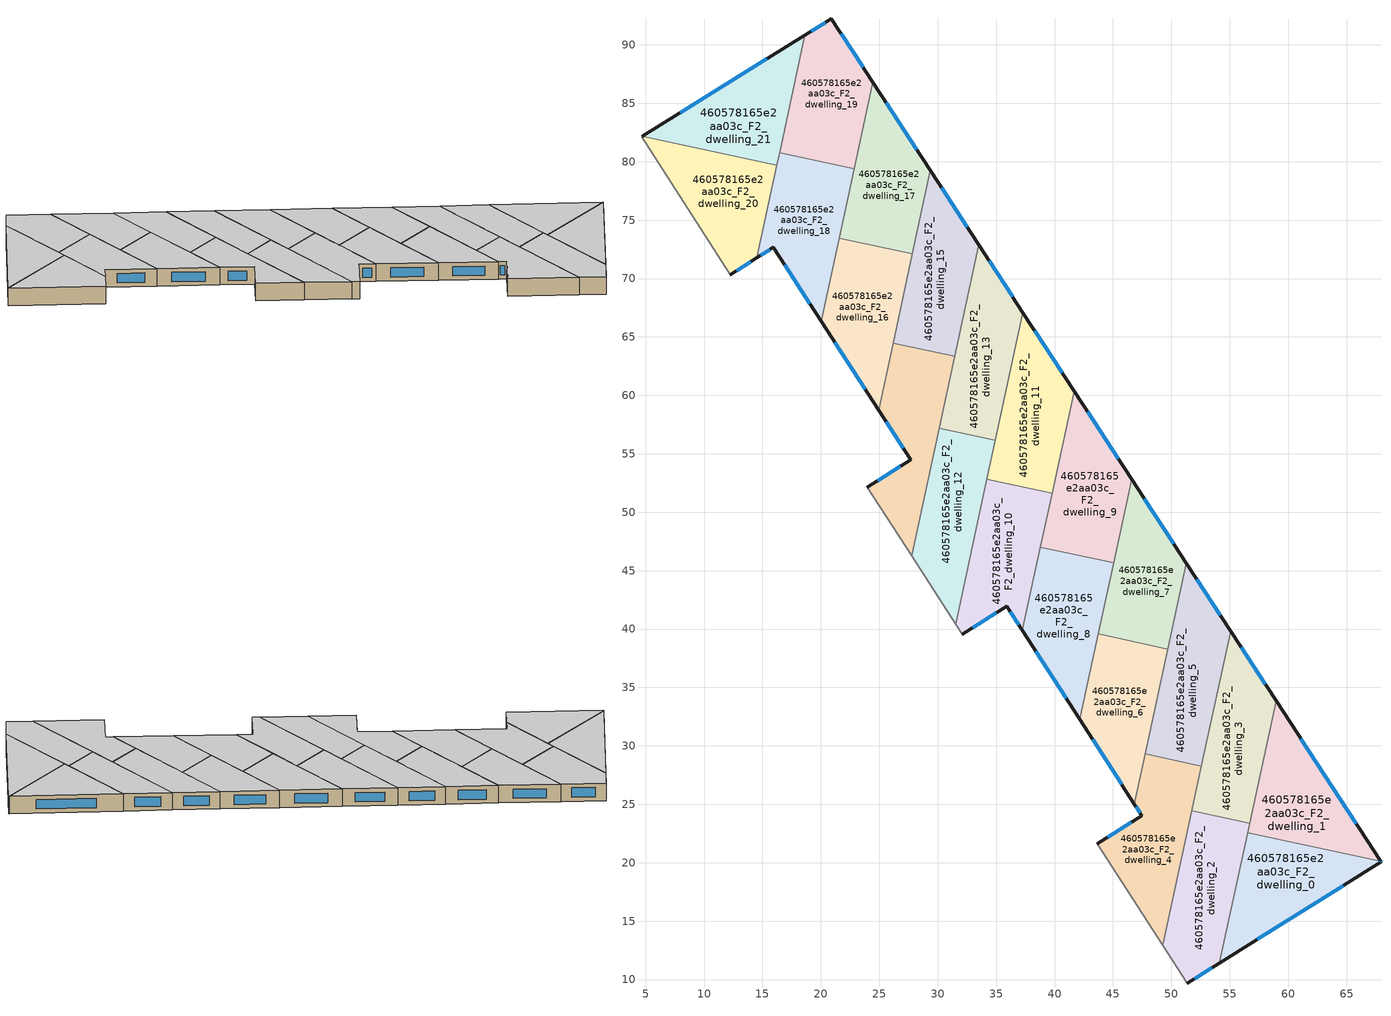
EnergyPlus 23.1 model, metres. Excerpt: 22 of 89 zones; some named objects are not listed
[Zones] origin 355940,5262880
460578165e2aa03c_F2_dwelling_0
 floor to 460578165e2aa03c_F1_dwelling_0 (EU_floor_Construction): 67.9,20.12 67.94,20.06 54.1,11.4 56.52,22.58 z6
 wall outside (EU_wall_Construction): 54.1,11.4 67.94,20.06 67.9,20.12 z6:9
 wall to 460578165e2aa03c_F2_dwelling_1 (EU_wall_Construction): 67.9,20.12 56.52,22.58 z6:9
 wall to 460578165e2aa03c_F2_dwelling_2 (EU_wall_Construction): 56.52,22.58 54.1,11.4 z6:9
 window (EU_Window_Construction): 67.93,20.08 67.91,20.11 / 57.35,13.43 64.69,18.03 z6.7:8.3
 ceiling to 460578165e2aa03c_F3_dwelling_0 (EU_floor_Construction): 67.94,20.06 67.9,20.12 56.52,22.58 54.1,11.4 z9
460578165e2aa03c_F2_dwelling_1
 floor to 460578165e2aa03c_F1_dwelling_1 (EU_floor_Construction): 58.96,33.85 67.9,20.12 56.52,22.58 z6
 wall outside (EU_wall_Construction): 67.9,20.12 58.96,33.85 z6:9
 wall to 460578165e2aa03c_F2_dwelling_3 (EU_wall_Construction): 58.96,33.85 56.69,23.36 z6:9
 wall to 460578165e2aa03c_F2_dwelling_2 (EU_wall_Construction): 56.69,23.36 56.52,22.58 z6:9
 window (EU_Window_Construction): 65.8,23.34 61.06,30.63 z6.7:8.3
 ceiling to 460578165e2aa03c_F3_dwelling_1 (EU_floor_Construction): 67.9,20.12 58.96,33.85 56.52,22.58 z9
460578165e2aa03c_F2_dwelling_10
 floor to 460578165e2aa03c_F1_dwelling_10 (EU_floor_Construction): 39.79,51.62 37.25,39.88 35.91,41.97 32.1,39.54 31.53,40.42 34.21,52.82 z6
 wall outside (EU_wall_Construction): 32.1,39.54 35.91,41.97 37.25,39.88 z6:9
 wall adiabatic (EU_wall_Construction): 31.53,40.42 32.1,39.54 z6:9
 wall to 460578165e2aa03c_F2_dwelling_11 (EU_wall_Construction): 39.79,51.62 34.21,52.82 z6:9
 wall to 460578165e2aa03c_F2_dwelling_12 (EU_wall_Construction): 34.21,52.82 31.53,40.42 z6:9
 wall to 460578165e2aa03c_F2_dwelling_8 (EU_wall_Construction): 37.25,39.88 38.79,47.01 z6:9
 wall to 460578165e2aa03c_F2_dwelling_9 (EU_wall_Construction): 38.79,47.01 39.79,51.62 z6:9
 window (EU_Window_Construction): 36.22,41.48 36.93,40.37 / 32.99,40.11 35.01,41.4 z6.7:8.3
 ceiling to 460578165e2aa03c_F3_dwelling_10 (EU_floor_Construction): 37.25,39.88 39.79,51.62 34.21,52.82 31.53,40.42 32.1,39.54 35.91,41.97 z9
460578165e2aa03c_F2_dwelling_11
 floor to 460578165e2aa03c_F1_dwelling_11 (EU_floor_Construction): 37.29,67.09 41.68,60.37 39.79,51.62 34.21,52.82 z6
 wall outside (EU_wall_Construction): 41.68,60.37 37.29,67.09 z6:9
 wall to 460578165e2aa03c_F2_dwelling_9 (EU_wall_Construction): 39.79,51.62 41.68,60.37 z6:9
 wall to 460578165e2aa03c_F2_dwelling_13 (EU_wall_Construction): 37.29,67.09 34.93,56.15 z6:9
 wall to 460578165e2aa03c_F2_dwelling_12 (EU_wall_Construction): 34.93,56.15 34.21,52.82 z6:9
 window (EU_Window_Construction): 40.65,61.95 38.32,65.51 z6.7:8.3
 ceiling to 460578165e2aa03c_F3_dwelling_11 (EU_floor_Construction): 39.79,51.62 41.68,60.37 37.29,67.09 34.21,52.82 z9
460578165e2aa03c_F2_dwelling_12
 floor to 460578165e2aa03c_F1_dwelling_12 (EU_floor_Construction): 34.93,56.15 31.53,40.42 27.76,46.27 30.12,57.19 z6
 wall to 460578165e2aa03c_F2_dwelling_13 (EU_wall_Construction): 34.93,56.15 30.12,57.19 z6:9
 wall adiabatic (EU_wall_Construction): 27.76,46.27 31.53,40.42 z6:9
 wall to 460578165e2aa03c_F2_dwelling_14 (EU_wall_Construction): 30.12,57.19 27.76,46.27 z6:9
 ceiling to 460578165e2aa03c_F3_dwelling_12 (EU_floor_Construction): 31.53,40.42 34.93,56.15 30.12,57.19 27.76,46.27 z9
460578165e2aa03c_F2_dwelling_13
 floor to 460578165e2aa03c_F1_dwelling_13 (EU_floor_Construction): 33.51,72.9 37.29,67.09 34.93,56.15 30.12,57.19 z6
 wall outside (EU_wall_Construction): 37.29,67.09 33.51,72.9 z6:9
 wall to 460578165e2aa03c_F2_dwelling_15 (EU_wall_Construction): 33.51,72.9 31.45,63.34 z6:9
 wall to 460578165e2aa03c_F2_dwelling_14 (EU_wall_Construction): 31.45,63.34 30.12,57.19 z6:9
 window (EU_Window_Construction): 36.41,68.45 34.4,71.53 z6.7:8.3
 ceiling to 460578165e2aa03c_F3_dwelling_13 (EU_floor_Construction): 34.93,56.15 37.29,67.09 33.51,72.9 30.12,57.19 z9
460578165e2aa03c_F2_dwelling_14
 floor to 460578165e2aa03c_F1_dwelling_14 (EU_floor_Construction): 31.45,63.34 27.76,46.27 23.98,52.14 27.67,54.49 24.93,58.73 26.17,64.48 z6
 wall outside (EU_wall_Construction): 24.93,58.73 27.67,54.49 23.98,52.14 z6:9
 wall to 460578165e2aa03c_F2_dwelling_15 (EU_wall_Construction): 31.45,63.34 26.17,64.48 z6:9
 wall adiabatic (EU_wall_Construction): 23.98,52.14 27.76,46.27 z6:9
 wall to 460578165e2aa03c_F2_dwelling_16 (EU_wall_Construction): 26.17,64.48 24.93,58.73 z6:9
 window (EU_Window_Construction): 26.8,53.94 24.85,52.69 / 25.58,57.74 27.03,55.49 z6.7:8.3
 ceiling to 460578165e2aa03c_F3_dwelling_14 (EU_floor_Construction): 27.76,46.27 31.45,63.34 26.17,64.48 24.93,58.73 27.67,54.49 23.98,52.14 z9
460578165e2aa03c_F2_dwelling_15
 floor to 460578165e2aa03c_F1_dwelling_15 (EU_floor_Construction): 29.37,79.26 33.51,72.9 31.45,63.34 26.17,64.48 z6
 wall outside (EU_wall_Construction): 33.51,72.9 29.37,79.26 z6:9
 wall to 460578165e2aa03c_F2_dwelling_17 (EU_wall_Construction): 29.37,79.26 27.82,72.11 z6:9
 wall to 460578165e2aa03c_F2_dwelling_16 (EU_wall_Construction): 27.82,72.11 26.17,64.48 z6:9
 window (EU_Window_Construction): 32.54,74.39 30.34,77.76 z6.7:8.3
 ceiling to 460578165e2aa03c_F3_dwelling_15 (EU_floor_Construction): 31.45,63.34 33.51,72.9 29.37,79.26 26.17,64.48 z9
460578165e2aa03c_F2_dwelling_16
 floor to 460578165e2aa03c_F1_dwelling_16 (EU_floor_Construction): 27.82,72.11 24.93,58.73 20.03,66.35 21.56,73.46 z6
 wall outside (EU_wall_Construction): 20.03,66.35 24.93,58.73 z6:9
 wall to 460578165e2aa03c_F2_dwelling_17 (EU_wall_Construction): 27.82,72.11 21.56,73.46 z6:9
 wall to 460578165e2aa03c_F2_dwelling_18 (EU_wall_Construction): 21.56,73.46 20.03,66.35 z6:9
 window (EU_Window_Construction): 21.18,64.56 23.78,60.52 z6.7:8.3
 ceiling to 460578165e2aa03c_F3_dwelling_16 (EU_floor_Construction): 24.93,58.73 27.82,72.11 21.56,73.46 20.03,66.35 z9
460578165e2aa03c_F2_dwelling_17
 floor to 460578165e2aa03c_F1_dwelling_17 (EU_floor_Construction): 24.45,86.81 29.37,79.26 27.82,72.11 21.56,73.46 z6
 wall outside (EU_wall_Construction): 29.37,79.26 24.45,86.81 z6:9
 wall to 460578165e2aa03c_F2_dwelling_19 (EU_wall_Construction): 24.44,86.81 22.84,79.38 z6:9
 wall to 460578165e2aa03c_F2_dwelling_18 (EU_wall_Construction): 22.84,79.38 21.56,73.46 z6:9
 window (EU_Window_Construction): 28.21,81.03 25.6,85.04 z6.7:8.3
 ceiling to 460578165e2aa03c_F3_dwelling_17 (EU_floor_Construction): 27.82,72.11 29.37,79.26 24.45,86.81 21.56,73.46 z9
460578165e2aa03c_F2_dwelling_18
 floor to 460578165e2aa03c_F1_dwelling_18 (EU_floor_Construction): 22.84,79.38 20.03,66.35 15.94,72.68 14.52,71.77 16.46,80.75 z6
 wall outside (EU_wall_Construction): 14.52,71.77 15.94,72.68 20.03,66.35 z6:9
 wall to 460578165e2aa03c_F2_dwelling_20 (EU_wall_Construction): 16.23,79.69 14.52,71.77 z6:9
 wall to 460578165e2aa03c_F2_dwelling_19 (EU_wall_Construction): 22.84,79.38 16.46,80.75 z6:9
 wall to 460578165e2aa03c_F2_dwelling_21 (EU_wall_Construction): 16.46,80.75 16.23,79.69 z6:9
 window (EU_Window_Construction): 16.9,71.2 19.07,67.83 / 14.85,71.98 15.61,72.47 z6.7:8.3
 ceiling to 460578165e2aa03c_F3_dwelling_18 (EU_floor_Construction): 20.03,66.35 22.84,79.38 16.46,80.75 14.52,71.77 15.94,72.68 z9
460578165e2aa03c_F2_dwelling_19
 floor to 460578165e2aa03c_F1_dwelling_19 (EU_floor_Construction): 20.91,92.24 24.45,86.81 22.84,79.38 16.46,80.75 18.63,90.83 z6
 wall outside (EU_wall_Construction): 24.45,86.81 20.91,92.24 18.63,90.83 z6:9
 wall to 460578165e2aa03c_F2_dwelling_21 (EU_wall_Construction): 18.63,90.83 16.46,80.75 z6:9
 window (EU_Window_Construction): 23.61,88.09 21.74,90.97 / 20.37,91.91 19.17,91.16 z6.7:8.3
 ceiling to 460578165e2aa03c_F3_dwelling_19 (EU_floor_Construction): 22.84,79.38 24.45,86.81 20.91,92.24 18.63,90.83 16.46,80.75 z9
460578165e2aa03c_F2_dwelling_2
 floor to 460578165e2aa03c_F1_dwelling_2 (EU_floor_Construction): 56.69,23.36 54.1,11.4 51.35,9.67 49.25,12.94 51.73,24.43 z6
 wall outside (EU_wall_Construction): 51.35,9.67 54.1,11.4 z6:9
 wall adiabatic (EU_wall_Construction): 49.25,12.94 51.35,9.67 z6:9
 wall to 460578165e2aa03c_F2_dwelling_3 (EU_wall_Construction): 56.69,23.36 51.73,24.43 z6:9
 wall to 460578165e2aa03c_F2_dwelling_4 (EU_wall_Construction): 51.73,24.43 49.25,12.94 z6:9
 window (EU_Window_Construction): 52,10.08 53.46,10.99 z6.7:8.3
 ceiling to 460578165e2aa03c_F3_dwelling_2 (EU_floor_Construction): 54.1,11.4 56.69,23.36 51.73,24.43 49.25,12.94 51.35,9.67 z9
460578165e2aa03c_F2_dwelling_20
 floor to 460578165e2aa03c_F1_dwelling_20 (EU_floor_Construction): 16.23,79.69 14.52,71.77 12.26,70.32 4.64,82.13 4.71,82.18 z6
 wall outside (EU_wall_Construction): 12.26,70.32 14.52,71.77 z6:9
 wall to 460578165e2aa03c_F2_dwelling_21 (EU_wall_Construction): 16.23,79.69 4.71,82.18 z6:9
 wall adiabatic (EU_wall_Construction): 4.71,82.18 4.64,82.13 12.26,70.32 z6:9
 window (EU_Window_Construction): 12.79,70.66 13.99,71.43 z6.7:8.3
 ceiling to 460578165e2aa03c_F3_dwelling_20 (EU_floor_Construction): 14.52,71.77 16.23,79.69 4.71,82.18 4.64,82.13 12.26,70.32 z9
460578165e2aa03c_F2_dwelling_21
 floor to 460578165e2aa03c_F1_dwelling_21 (EU_floor_Construction): 18.63,90.83 16.23,79.69 4.71,82.18 z6
 wall outside (EU_wall_Construction): 18.63,90.83 4.71,82.18 z6:9
 window (EU_Window_Construction): 15.36,88.8 7.98,84.21 z6.7:8.3
 ceiling to 460578165e2aa03c_F3_dwelling_21 (EU_floor_Construction): 16.23,79.69 18.63,90.83 4.71,82.18 z9
460578165e2aa03c_F2_dwelling_3
 floor to 460578165e2aa03c_F1_dwelling_3 (EU_floor_Construction): 55.06,39.83 58.96,33.85 56.69,23.36 51.73,24.43 z6
 wall outside (EU_wall_Construction): 58.96,33.85 55.06,39.83 z6:9
 wall to 460578165e2aa03c_F2_dwelling_5 (EU_wall_Construction): 55.06,39.83 52.56,28.27 z6:9
 wall to 460578165e2aa03c_F2_dwelling_4 (EU_wall_Construction): 52.56,28.27 51.73,24.43 z6:9
 window (EU_Window_Construction): 58.04,35.26 55.97,38.43 z6.7:8.3
 ceiling to 460578165e2aa03c_F3_dwelling_3 (EU_floor_Construction): 56.69,23.36 58.96,33.85 55.06,39.83 51.73,24.43 z9
460578165e2aa03c_F2_dwelling_4
 floor to 460578165e2aa03c_F1_dwelling_4 (EU_floor_Construction): 52.56,28.27 49.25,12.94 43.66,21.61 47.46,24.04 46.83,25.01 47.76,29.31 z6
 wall outside (EU_wall_Construction): 46.83,25.01 47.46,24.04 43.66,21.61 z6:9
 wall adiabatic (EU_wall_Construction): 43.66,21.61 49.25,12.94 z6:9
 wall to 460578165e2aa03c_F2_dwelling_5 (EU_wall_Construction): 52.56,28.27 47.76,29.31 z6:9
 wall to 460578165e2aa03c_F2_dwelling_6 (EU_wall_Construction): 47.76,29.31 46.83,25.01 z6:9
 window (EU_Window_Construction): 46.57,23.47 44.55,22.18 / 46.98,24.78 47.31,24.26 z6.7:8.3
 ceiling to 460578165e2aa03c_F3_dwelling_4 (EU_floor_Construction): 49.25,12.94 52.56,28.27 47.76,29.31 46.83,25.01 47.46,24.04 43.66,21.61 z9
460578165e2aa03c_F2_dwelling_5
 floor to 460578165e2aa03c_F1_dwelling_5 (EU_floor_Construction): 51.29,45.62 55.06,39.83 52.56,28.27 47.76,29.31 z6
 wall outside (EU_wall_Construction): 55.06,39.83 51.29,45.62 z6:9
 wall to 460578165e2aa03c_F2_dwelling_7 (EU_wall_Construction): 51.29,45.62 49.7,38.28 z6:9
 wall to 460578165e2aa03c_F2_dwelling_6 (EU_wall_Construction): 49.7,38.28 47.76,29.31 z6:9
 window (EU_Window_Construction): 54.17,41.19 52.17,44.26 z6.7:8.3
 ceiling to 460578165e2aa03c_F3_dwelling_5 (EU_floor_Construction): 52.56,28.27 55.06,39.83 51.29,45.62 47.76,29.31 z9
460578165e2aa03c_F2_dwelling_6
 floor to 460578165e2aa03c_F1_dwelling_6 (EU_floor_Construction): 49.7,38.29 46.83,25.01 42.15,32.27 43.73,39.58 z6
 wall outside (EU_wall_Construction): 42.15,32.27 46.83,25.01 z6:9
 wall to 460578165e2aa03c_F2_dwelling_7 (EU_wall_Construction): 49.7,38.29 43.73,39.58 z6:9
 wall to 460578165e2aa03c_F2_dwelling_8 (EU_wall_Construction): 43.73,39.58 42.15,32.27 z6:9
 window (EU_Window_Construction): 43.25,30.56 45.73,26.71 z6.7:8.3
 ceiling to 460578165e2aa03c_F3_dwelling_6 (EU_floor_Construction): 46.83,25.01 49.7,38.29 43.73,39.58 42.15,32.27 z9
460578165e2aa03c_F2_dwelling_7
 floor to 460578165e2aa03c_F1_dwelling_7 (EU_floor_Construction): 46.59,52.82 51.29,45.62 49.7,38.29 43.73,39.58 z6
 wall outside (EU_wall_Construction): 51.29,45.62 46.59,52.82 z6:9
 wall to 460578165e2aa03c_F2_dwelling_9 (EU_wall_Construction): 46.59,52.82 45.04,45.66 z6:9
 wall to 460578165e2aa03c_F2_dwelling_8 (EU_wall_Construction): 45.04,45.66 43.73,39.57 z6:9
 window (EU_Window_Construction): 50.18,47.31 47.69,51.13 z6.7:8.3
 ceiling to 460578165e2aa03c_F3_dwelling_7 (EU_floor_Construction): 49.7,38.29 51.29,45.62 46.59,52.82 43.73,39.58 z9
460578165e2aa03c_F2_dwelling_8
 floor to 460578165e2aa03c_F1_dwelling_8 (EU_floor_Construction): 45.04,45.66 42.15,32.27 37.25,39.88 38.79,47.01 z6
 wall outside (EU_wall_Construction): 37.25,39.88 42.15,32.27 z6:9
 wall to 460578165e2aa03c_F2_dwelling_9 (EU_wall_Construction): 45.04,45.66 38.79,47.01 z6:9
 window (EU_Window_Construction): 38.4,38.09 41,34.06 z6.7:8.3
 ceiling to 460578165e2aa03c_F3_dwelling_8 (EU_floor_Construction): 42.15,32.27 45.04,45.66 38.79,47.01 37.25,39.88 z9
460578165e2aa03c_F2_dwelling_9
 floor to 460578165e2aa03c_F1_dwelling_9 (EU_floor_Construction): 41.68,60.37 46.59,52.82 45.04,45.66 38.79,47.01 z6
 wall outside (EU_wall_Construction): 46.59,52.82 41.68,60.37 z6:9
 window (EU_Window_Construction): 45.44,54.6 42.83,58.6 z6.7:8.3
 ceiling to 460578165e2aa03c_F3_dwelling_9 (EU_floor_Construction): 45.04,45.66 46.59,52.82 41.68,60.37 38.79,47.01 z9
[Building]
EU S2 Campaign: North Axis=0; Terrain=City; Solar Distribution=FullExterior
[Site:Location]
Budapest.Ferenc.Liszt.Intl.AP: Latitude=47.437; Longitude=19.256; Time Zone=1; Elevation=185
[SizingPeriod:WeatherFileDays]
AnnualSizingPeriod: Begin Month=1; Begin Day of Month=1; End Month=12; End Day of Month=31; Day of Week for Start Day=Monday; Use Weather File Daylight Saving Period=No; Use Weather File Rain and Snow Indicators=No
[MATERIAL]
EU_InternalMass_Material: Roughness=MediumRough; Thickness=0.1; Conductivity=1; Density=1800; Specific Heat=900; Thermal Absorptance=0.9; Solar Absorptance=0.7; Visible Absorptance=0.7
[MATERIAL:NOMASS] Roughness=MediumRough; Thermal Absorptance=0.9; Solar Absorptance=0.7; Visible Absorptance=0.7
Name | Thermal Resistance
EU_wall_NoMass | 0.832559
EU_floor_NoMass | 0.872794
[WINDOWMATERIAL:SIMPLEGLAZINGSYSTEM]
EU_Window_SimpleGlazing: UFactor=2.79869; Solar Heat Gain Coefficient=0.75; Visible Transmittance=0.75
[CONSTRUCTION]
EU_wall_Construction: EU_wall_NoMass
EU_floor_Construction: EU_floor_NoMass
EU_Window_Construction: EU_Window_SimpleGlazing
EU_InternalMass_Construction: EU_InternalMass_Material
[ZONE] Type=1; Multiplier=1; Ceiling Height=autocalculate; Floor Area=autocalculate; Part of Total Floor Area=Yes
Name | Volume
460578165e2aa03c_F2_dwelling_0 | 201.461
460578165e2aa03c_F2_dwelling_1 | 201.462
460578165e2aa03c_F2_dwelling_10 | 201.449
460578165e2aa03c_F2_dwelling_11 | 201.438
460578165e2aa03c_F2_dwelling_12 | 201.424
460578165e2aa03c_F2_dwelling_13 | 201.415
460578165e2aa03c_F2_dwelling_14 | 201.469
460578165e2aa03c_F2_dwelling_15; 460578165e2aa03c_F2_dwelling_8 | 201.458
460578165e2aa03c_F2_dwelling_16 | 201.456
460578165e2aa03c_F2_dwelling_17 | 201.447
460578165e2aa03c_F2_dwelling_18; 460578165e2aa03c_F2_dwelling_19 | 201.46
460578165e2aa03c_F2_dwelling_2 | 201.441
460578165e2aa03c_F2_dwelling_20 | 201.47
460578165e2aa03c_F2_dwelling_21 | 201.459
460578165e2aa03c_F2_dwelling_3 | 201.442
460578165e2aa03c_F2_dwelling_4 | 209.938
460578165e2aa03c_F2_dwelling_5 | 209.932
460578165e2aa03c_F2_dwelling_6 | 192.973
460578165e2aa03c_F2_dwelling_7 | 193.002
460578165e2aa03c_F2_dwelling_9 | 201.453
[INTERNALMASS] Construction=EU_InternalMass_Construction
Name | Zone or ZoneList | Surface Area
460578165e2aa03c_F2_dwelling_0_EU_InternalMass | 460578165e2aa03c_F2_dwelling_0 | 67.1586
460578165e2aa03c_F2_dwelling_1_EU_InternalMass | 460578165e2aa03c_F2_dwelling_1 | 67.1549
460578165e2aa03c_F2_dwelling_2_EU_InternalMass | 460578165e2aa03c_F2_dwelling_2 | 67.1477
460578165e2aa03c_F2_dwelling_3_EU_InternalMass | 460578165e2aa03c_F2_dwelling_3 | 67.147
460578165e2aa03c_F2_dwelling_4_EU_InternalMass | 460578165e2aa03c_F2_dwelling_4 | 69.9798
460578165e2aa03c_F2_dwelling_5_EU_InternalMass | 460578165e2aa03c_F2_dwelling_5 | 69.9839
460578165e2aa03c_F2_dwelling_6_EU_InternalMass | 460578165e2aa03c_F2_dwelling_6 | 64.3228
460578165e2aa03c_F2_dwelling_7_EU_InternalMass | 460578165e2aa03c_F2_dwelling_7 | 64.3337
460578165e2aa03c_F2_dwelling_8_EU_InternalMass | 460578165e2aa03c_F2_dwelling_8 | 67.1526
460578165e2aa03c_F2_dwelling_9_EU_InternalMass | 460578165e2aa03c_F2_dwelling_9 | 67.1499
460578165e2aa03c_F2_dwelling_10_EU_InternalMass | 460578165e2aa03c_F2_dwelling_10 | 67.1531
460578165e2aa03c_F2_dwelling_11_EU_InternalMass | 460578165e2aa03c_F2_dwelling_11 | 67.1497
460578165e2aa03c_F2_dwelling_12_EU_InternalMass | 460578165e2aa03c_F2_dwelling_12 | 67.1415
460578165e2aa03c_F2_dwelling_13_EU_InternalMass | 460578165e2aa03c_F2_dwelling_13 | 67.1395
460578165e2aa03c_F2_dwelling_14_EU_InternalMass | 460578165e2aa03c_F2_dwelling_14 | 67.1558
460578165e2aa03c_F2_dwelling_15_EU_InternalMass | 460578165e2aa03c_F2_dwelling_15 | 67.153
460578165e2aa03c_F2_dwelling_16_EU_InternalMass | 460578165e2aa03c_F2_dwelling_16 | 67.1525
460578165e2aa03c_F2_dwelling_17_EU_InternalMass | 460578165e2aa03c_F2_dwelling_17 | 67.1465
460578165e2aa03c_F2_dwelling_18_EU_InternalMass | 460578165e2aa03c_F2_dwelling_18 | 67.1523
460578165e2aa03c_F2_dwelling_19_EU_InternalMass | 460578165e2aa03c_F2_dwelling_19 | 67.1521
460578165e2aa03c_F2_dwelling_20_EU_InternalMass | 460578165e2aa03c_F2_dwelling_20 | 67.1539
460578165e2aa03c_F2_dwelling_21_EU_InternalMass | 460578165e2aa03c_F2_dwelling_21 | 67.1549
[OTHEREQUIPMENT] Fuel Type=Electricity; Design Level Calculation Method=Watts/Area; Power per Zone Floor Area=1; Fraction Latent=0; Fraction Radiant=0; Fraction Lost=0; Carbon Dioxide Generation Rate=0; EndUse Subcategory=EU_Step8_InternalGains
Name | Zone or ZoneList or Space or SpaceList | Schedule
EU_Step8_InternalGain_460578165e2aa03c_F2_dwelling_0_f000 | 460578165e2aa03c_F2_dwelling_0 | EU_Step8_GainSchedule_460578165e2aa03c_F2_dwelling_0_f000
EU_Step8_InternalGain_460578165e2aa03c_F2_dwelling_1_f000 | 460578165e2aa03c_F2_dwelling_1 | EU_Step8_GainSchedule_460578165e2aa03c_F2_dwelling_1_f000
EU_Step8_InternalGain_460578165e2aa03c_F2_dwelling_2_f000 | 460578165e2aa03c_F2_dwelling_2 | EU_Step8_GainSchedule_460578165e2aa03c_F2_dwelling_2_f000
EU_Step8_InternalGain_460578165e2aa03c_F2_dwelling_3_f000 | 460578165e2aa03c_F2_dwelling_3 | EU_Step8_GainSchedule_460578165e2aa03c_F2_dwelling_3_f000
EU_Step8_InternalGain_460578165e2aa03c_F2_dwelling_4_f000 | 460578165e2aa03c_F2_dwelling_4 | EU_Step8_GainSchedule_460578165e2aa03c_F2_dwelling_4_f000
EU_Step8_InternalGain_460578165e2aa03c_F2_dwelling_5_f000 | 460578165e2aa03c_F2_dwelling_5 | EU_Step8_GainSchedule_460578165e2aa03c_F2_dwelling_5_f000
EU_Step8_InternalGain_460578165e2aa03c_F2_dwelling_6_f000 | 460578165e2aa03c_F2_dwelling_6 | EU_Step8_GainSchedule_460578165e2aa03c_F2_dwelling_6_f000
EU_Step8_InternalGain_460578165e2aa03c_F2_dwelling_7_f000 | 460578165e2aa03c_F2_dwelling_7 | EU_Step8_GainSchedule_460578165e2aa03c_F2_dwelling_7_f000
EU_Step8_InternalGain_460578165e2aa03c_F2_dwelling_8_f000 | 460578165e2aa03c_F2_dwelling_8 | EU_Step8_GainSchedule_460578165e2aa03c_F2_dwelling_8_f000
EU_Step8_InternalGain_460578165e2aa03c_F2_dwelling_9_f000 | 460578165e2aa03c_F2_dwelling_9 | EU_Step8_GainSchedule_460578165e2aa03c_F2_dwelling_9_f000
EU_Step8_InternalGain_460578165e2aa03c_F2_dwelling_10_f000 | 460578165e2aa03c_F2_dwelling_10 | EU_Step8_GainSchedule_460578165e2aa03c_F2_dwelling_10_f000
EU_Step8_InternalGain_460578165e2aa03c_F2_dwelling_11_f000 | 460578165e2aa03c_F2_dwelling_11 | EU_Step8_GainSchedule_460578165e2aa03c_F2_dwelling_11_f000
EU_Step8_InternalGain_460578165e2aa03c_F2_dwelling_12_f000 | 460578165e2aa03c_F2_dwelling_12 | EU_Step8_GainSchedule_460578165e2aa03c_F2_dwelling_12_f000
EU_Step8_InternalGain_460578165e2aa03c_F2_dwelling_13_f000 | 460578165e2aa03c_F2_dwelling_13 | EU_Step8_GainSchedule_460578165e2aa03c_F2_dwelling_13_f000
EU_Step8_InternalGain_460578165e2aa03c_F2_dwelling_14_f000 | 460578165e2aa03c_F2_dwelling_14 | EU_Step8_GainSchedule_460578165e2aa03c_F2_dwelling_14_f000
EU_Step8_InternalGain_460578165e2aa03c_F2_dwelling_15_f000 | 460578165e2aa03c_F2_dwelling_15 | EU_Step8_GainSchedule_460578165e2aa03c_F2_dwelling_15_f000
EU_Step8_InternalGain_460578165e2aa03c_F2_dwelling_16_f000 | 460578165e2aa03c_F2_dwelling_16 | EU_Step8_GainSchedule_460578165e2aa03c_F2_dwelling_16_f000
EU_Step8_InternalGain_460578165e2aa03c_F2_dwelling_17_f000 | 460578165e2aa03c_F2_dwelling_17 | EU_Step8_GainSchedule_460578165e2aa03c_F2_dwelling_17_f000
EU_Step8_InternalGain_460578165e2aa03c_F2_dwelling_18_f000 | 460578165e2aa03c_F2_dwelling_18 | EU_Step8_GainSchedule_460578165e2aa03c_F2_dwelling_18_f000
EU_Step8_InternalGain_460578165e2aa03c_F2_dwelling_19_f000 | 460578165e2aa03c_F2_dwelling_19 | EU_Step8_GainSchedule_460578165e2aa03c_F2_dwelling_19_f000
EU_Step8_InternalGain_460578165e2aa03c_F2_dwelling_20_f000 | 460578165e2aa03c_F2_dwelling_20 | EU_Step8_GainSchedule_460578165e2aa03c_F2_dwelling_20_f000
EU_Step8_InternalGain_460578165e2aa03c_F2_dwelling_21_f000 | 460578165e2aa03c_F2_dwelling_21 | EU_Step8_GainSchedule_460578165e2aa03c_F2_dwelling_21_f000
[ZONEVENTILATION:DESIGNFLOWRATE] Schedule=EU_AlwaysOn; Design Flow Rate Calculation Method=AirChanges/Hour; Air Changes per Hour=0.475469; Ventilation Type=Natural; Fan Pressure Rise=0; Fan Total Efficiency=1; Constant Term Coefficient=1; Temperature Term Coefficient=0; Velocity Term Coefficient=0; Velocity Squared Term Coefficient=0; Minimum Indoor Temperature=-100; Maximum Indoor Temperature=100; Delta Temperature=-100; Minimum Outdoor Temperature=-100; Maximum Outdoor Temperature=100; Maximum Wind Speed=40
Name | Zone or ZoneList or Space or SpaceList
EU_ConstantAir_460578165e2aa03c_F2_dwelling_0 | 460578165e2aa03c_F2_dwelling_0
EU_ConstantAir_460578165e2aa03c_F2_dwelling_1 | 460578165e2aa03c_F2_dwelling_1
EU_ConstantAir_460578165e2aa03c_F2_dwelling_2 | 460578165e2aa03c_F2_dwelling_2
EU_ConstantAir_460578165e2aa03c_F2_dwelling_3 | 460578165e2aa03c_F2_dwelling_3
EU_ConstantAir_460578165e2aa03c_F2_dwelling_4 | 460578165e2aa03c_F2_dwelling_4
EU_ConstantAir_460578165e2aa03c_F2_dwelling_5 | 460578165e2aa03c_F2_dwelling_5
EU_ConstantAir_460578165e2aa03c_F2_dwelling_6 | 460578165e2aa03c_F2_dwelling_6
EU_ConstantAir_460578165e2aa03c_F2_dwelling_7 | 460578165e2aa03c_F2_dwelling_7
EU_ConstantAir_460578165e2aa03c_F2_dwelling_8 | 460578165e2aa03c_F2_dwelling_8
EU_ConstantAir_460578165e2aa03c_F2_dwelling_9 | 460578165e2aa03c_F2_dwelling_9
EU_ConstantAir_460578165e2aa03c_F2_dwelling_10 | 460578165e2aa03c_F2_dwelling_10
EU_ConstantAir_460578165e2aa03c_F2_dwelling_11 | 460578165e2aa03c_F2_dwelling_11
EU_ConstantAir_460578165e2aa03c_F2_dwelling_12 | 460578165e2aa03c_F2_dwelling_12
EU_ConstantAir_460578165e2aa03c_F2_dwelling_13 | 460578165e2aa03c_F2_dwelling_13
EU_ConstantAir_460578165e2aa03c_F2_dwelling_14 | 460578165e2aa03c_F2_dwelling_14
EU_ConstantAir_460578165e2aa03c_F2_dwelling_15 | 460578165e2aa03c_F2_dwelling_15
EU_ConstantAir_460578165e2aa03c_F2_dwelling_16 | 460578165e2aa03c_F2_dwelling_16
EU_ConstantAir_460578165e2aa03c_F2_dwelling_17 | 460578165e2aa03c_F2_dwelling_17
EU_ConstantAir_460578165e2aa03c_F2_dwelling_18 | 460578165e2aa03c_F2_dwelling_18
EU_ConstantAir_460578165e2aa03c_F2_dwelling_19 | 460578165e2aa03c_F2_dwelling_19
EU_ConstantAir_460578165e2aa03c_F2_dwelling_20 | 460578165e2aa03c_F2_dwelling_20
EU_ConstantAir_460578165e2aa03c_F2_dwelling_21 | 460578165e2aa03c_F2_dwelling_21
[HVACTEMPLATE:ZONE:IDEALLOADSAIRSYSTEM] System Availability Schedule=EU_AlwaysOn; Maximum Heating Supply Air Temperature=50; Minimum Cooling Supply Air Temperature=13; Maximum Heating Supply Air Humidity Ratio=0.0156; Minimum Cooling Supply Air Humidity Ratio=0.0077; Heating Limit=NoLimit; Cooling Limit=NoLimit; Heating Availability Schedule=EU_AlwaysOn; Cooling Availability Schedule=EU_CoolingOff; Dehumidification Control Type=ConstantSensibleHeatRatio; Cooling Sensible Heat Ratio=0.7; Dehumidification Setpoint=60; Humidification Control Type=None; Humidification Setpoint=30; Outdoor Air Method=None; Outdoor Air Flow Rate per Person=0.00944; Outdoor Air Flow Rate per Zone Floor Area=0; Outdoor Air Flow Rate per Zone=0; Demand Controlled Ventilation Type=None; Outdoor Air Economizer Type=NoEconomizer; Heat Recovery Type=None; Sensible Heat Recovery Effectiveness=0.7; Latent Heat Recovery Effectiveness=0.65
Name | Template Thermostat
460578165e2aa03c_F2_dwelling_0 | EU_HeatOnly_460578165e2aa03c_F2_dwelling_0
460578165e2aa03c_F2_dwelling_1 | EU_HeatOnly_460578165e2aa03c_F2_dwelling_1
460578165e2aa03c_F2_dwelling_2 | EU_HeatOnly_460578165e2aa03c_F2_dwelling_2
460578165e2aa03c_F2_dwelling_3 | EU_HeatOnly_460578165e2aa03c_F2_dwelling_3
460578165e2aa03c_F2_dwelling_4 | EU_HeatOnly_460578165e2aa03c_F2_dwelling_4
460578165e2aa03c_F2_dwelling_5 | EU_HeatOnly_460578165e2aa03c_F2_dwelling_5
460578165e2aa03c_F2_dwelling_6 | EU_HeatOnly_460578165e2aa03c_F2_dwelling_6
460578165e2aa03c_F2_dwelling_7 | EU_HeatOnly_460578165e2aa03c_F2_dwelling_7
460578165e2aa03c_F2_dwelling_8 | EU_HeatOnly_460578165e2aa03c_F2_dwelling_8
460578165e2aa03c_F2_dwelling_9 | EU_HeatOnly_460578165e2aa03c_F2_dwelling_9
460578165e2aa03c_F2_dwelling_10 | EU_HeatOnly_460578165e2aa03c_F2_dwelling_10
460578165e2aa03c_F2_dwelling_11 | EU_HeatOnly_460578165e2aa03c_F2_dwelling_11
460578165e2aa03c_F2_dwelling_12 | EU_HeatOnly_460578165e2aa03c_F2_dwelling_12
460578165e2aa03c_F2_dwelling_13 | EU_HeatOnly_460578165e2aa03c_F2_dwelling_13
460578165e2aa03c_F2_dwelling_14 | EU_HeatOnly_460578165e2aa03c_F2_dwelling_14
460578165e2aa03c_F2_dwelling_15 | EU_HeatOnly_460578165e2aa03c_F2_dwelling_15
460578165e2aa03c_F2_dwelling_16 | EU_HeatOnly_460578165e2aa03c_F2_dwelling_16
460578165e2aa03c_F2_dwelling_17 | EU_HeatOnly_460578165e2aa03c_F2_dwelling_17
460578165e2aa03c_F2_dwelling_18 | EU_HeatOnly_460578165e2aa03c_F2_dwelling_18
460578165e2aa03c_F2_dwelling_19 | EU_HeatOnly_460578165e2aa03c_F2_dwelling_19
460578165e2aa03c_F2_dwelling_20 | EU_HeatOnly_460578165e2aa03c_F2_dwelling_20
460578165e2aa03c_F2_dwelling_21 | EU_HeatOnly_460578165e2aa03c_F2_dwelling_21
[SIZING:ZONE] Zone Cooling Design Supply Air Temperature Input Method=SupplyAirTemperature; Zone Cooling Design Supply Air Temperature=13; Zone Heating Design Supply Air Temperature Input Method=SupplyAirTemperature; Zone Heating Design Supply Air Temperature=50; Zone Cooling Design Supply Air Humidity Ratio=0.008; Zone Heating Design Supply Air Humidity Ratio=0.008; Cooling Design Air Flow Method=DesignDay; Cooling Design Air Flow Rate=0; Cooling Minimum Air Flow per Zone Floor Area=0.000762; Cooling Minimum Air Flow=0; Cooling Minimum Air Flow Fraction=0.2; Heating Design Air Flow Method=DesignDay; Heating Design Air Flow Rate=0; Heating Maximum Air Flow per Zone Floor Area=0.002032; Heating Maximum Air Flow=0.141576; Heating Maximum Air Flow Fraction=0.3; Account for Dedicated Outdoor Air System=No; Dedicated Outdoor Air System Control Strategy=NeutralSupplyAir; Dedicated Outdoor Air Low Setpoint Temperature for Design=autosize; Dedicated Outdoor Air High Setpoint Temperature for Design=autosize; Zone Load Sizing Method=Sensible Load Only No Latent Load; Zone Latent Cooling Design Supply Air Humidity Ratio Input Method=HumidityRatioDifference; Zone Cooling Design Supply Air Humidity Ratio Difference=0.005; Zone Latent Heating Design Supply Air Humidity Ratio Input Method=HumidityRatioDifference; Zone Humidification Design Supply Air Humidity Ratio Difference=0.005
460578165e2aa03c_F2_dwelling_0; 460578165e2aa03c_F2_dwelling_1; 460578165e2aa03c_F2_dwelling_2; 460578165e2aa03c_F2_dwelling_3; 460578165e2aa03c_F2_dwelling_4; 460578165e2aa03c_F2_dwelling_5; 460578165e2aa03c_F2_dwelling_6; 460578165e2aa03c_F2_dwelling_7; 460578165e2aa03c_F2_dwelling_8; 460578165e2aa03c_F2_dwelling_9; 460578165e2aa03c_F2_dwelling_10; 460578165e2aa03c_F2_dwelling_11; 460578165e2aa03c_F2_dwelling_12; 460578165e2aa03c_F2_dwelling_13; 460578165e2aa03c_F2_dwelling_14; 460578165e2aa03c_F2_dwelling_15; 460578165e2aa03c_F2_dwelling_16; 460578165e2aa03c_F2_dwelling_17; 460578165e2aa03c_F2_dwelling_18; 460578165e2aa03c_F2_dwelling_19; 460578165e2aa03c_F2_dwelling_20; 460578165e2aa03c_F2_dwelling_21
[SCHEDULE:CONSTANT]
Name | Hourly Value
EU_AlwaysOn | 1
EU_CoolingOff | 0
[SCHEDULE:FILE] Column Number=1; Rows to Skip at Top=0; Number of Hours of Data=8760; Column Separator=Comma; Interpolate to Timestep=No; Minutes per Item=60; Adjust Schedule for Daylight Savings=Yes
Name | File
EU_Step8_GainSchedule_460578165e2aa03c_F2_dwelling_0_f000 | ../../schedules/460578165e2aa03c/460578165e2aa03c_F2_dwelling_0_f000_gain.csv
EU_Step8_GainSchedule_460578165e2aa03c_F2_dwelling_1_f000 | ../../schedules/460578165e2aa03c/460578165e2aa03c_F2_dwelling_1_f000_gain.csv
EU_Step8_GainSchedule_460578165e2aa03c_F2_dwelling_2_f000 | ../../schedules/460578165e2aa03c/460578165e2aa03c_F2_dwelling_2_f000_gain.csv
EU_Step8_GainSchedule_460578165e2aa03c_F2_dwelling_3_f000 | ../../schedules/460578165e2aa03c/460578165e2aa03c_F2_dwelling_3_f000_gain.csv
EU_Step8_GainSchedule_460578165e2aa03c_F2_dwelling_4_f000 | ../../schedules/460578165e2aa03c/460578165e2aa03c_F2_dwelling_4_f000_gain.csv
EU_Step8_GainSchedule_460578165e2aa03c_F2_dwelling_5_f000 | ../../schedules/460578165e2aa03c/460578165e2aa03c_F2_dwelling_5_f000_gain.csv
EU_Step8_GainSchedule_460578165e2aa03c_F2_dwelling_6_f000 | ../../schedules/460578165e2aa03c/460578165e2aa03c_F2_dwelling_6_f000_gain.csv
EU_Step8_GainSchedule_460578165e2aa03c_F2_dwelling_7_f000 | ../../schedules/460578165e2aa03c/460578165e2aa03c_F2_dwelling_7_f000_gain.csv
EU_Step8_GainSchedule_460578165e2aa03c_F2_dwelling_8_f000 | ../../schedules/460578165e2aa03c/460578165e2aa03c_F2_dwelling_8_f000_gain.csv
EU_Step8_GainSchedule_460578165e2aa03c_F2_dwelling_9_f000 | ../../schedules/460578165e2aa03c/460578165e2aa03c_F2_dwelling_9_f000_gain.csv
EU_Step8_GainSchedule_460578165e2aa03c_F2_dwelling_10_f000 | ../../schedules/460578165e2aa03c/460578165e2aa03c_F2_dwelling_10_f000_gain.csv
EU_Step8_GainSchedule_460578165e2aa03c_F2_dwelling_11_f000 | ../../schedules/460578165e2aa03c/460578165e2aa03c_F2_dwelling_11_f000_gain.csv
EU_Step8_GainSchedule_460578165e2aa03c_F2_dwelling_12_f000 | ../../schedules/460578165e2aa03c/460578165e2aa03c_F2_dwelling_12_f000_gain.csv
EU_Step8_GainSchedule_460578165e2aa03c_F2_dwelling_13_f000 | ../../schedules/460578165e2aa03c/460578165e2aa03c_F2_dwelling_13_f000_gain.csv
EU_Step8_GainSchedule_460578165e2aa03c_F2_dwelling_14_f000 | ../../schedules/460578165e2aa03c/460578165e2aa03c_F2_dwelling_14_f000_gain.csv
EU_Step8_GainSchedule_460578165e2aa03c_F2_dwelling_15_f000 | ../../schedules/460578165e2aa03c/460578165e2aa03c_F2_dwelling_15_f000_gain.csv
EU_Step8_GainSchedule_460578165e2aa03c_F2_dwelling_16_f000 | ../../schedules/460578165e2aa03c/460578165e2aa03c_F2_dwelling_16_f000_gain.csv
EU_Step8_GainSchedule_460578165e2aa03c_F2_dwelling_17_f000 | ../../schedules/460578165e2aa03c/460578165e2aa03c_F2_dwelling_17_f000_gain.csv
EU_Step8_GainSchedule_460578165e2aa03c_F2_dwelling_18_f000 | ../../schedules/460578165e2aa03c/460578165e2aa03c_F2_dwelling_18_f000_gain.csv
EU_Step8_GainSchedule_460578165e2aa03c_F2_dwelling_19_f000 | ../../schedules/460578165e2aa03c/460578165e2aa03c_F2_dwelling_19_f000_gain.csv
EU_Step8_GainSchedule_460578165e2aa03c_F2_dwelling_20_f000 | ../../schedules/460578165e2aa03c/460578165e2aa03c_F2_dwelling_20_f000_gain.csv
EU_Step8_GainSchedule_460578165e2aa03c_F2_dwelling_21_f000 | ../../schedules/460578165e2aa03c/460578165e2aa03c_F2_dwelling_21_f000_gain.csv
